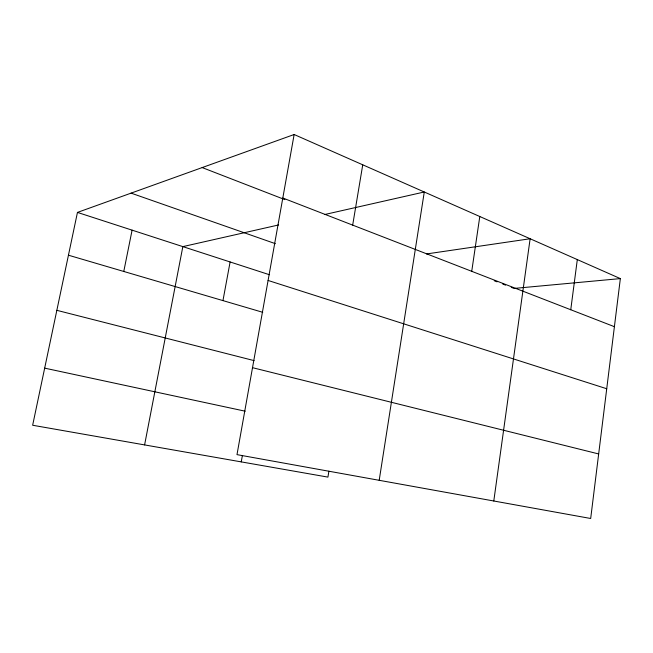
<?xml version="1.0" encoding="UTF-8"?>
<svg xmlns="http://www.w3.org/2000/svg" width="653" height="653" viewBox="0 0 653 653"><rect width="100%" height="100%" fill="white"/><g stroke="black" fill="none" stroke-linecap="round" stroke-linejoin="round"><path stroke-width="0.98" d="M620.35 278.602L590.687 518.49L236.99 454.635L294.144 134.51L620.35 278.602L515.095 288.332M570.755 309.742L577.309 259.592M493.79 500.998L530.13 238.753L426.491 253.952M471.735 271.322L479.792 216.518M379.197 480.306L424.279 191.99L324.81 214.494M328.908 471.172L327.928 477.106L32.65 425.25L77.454 212.413L294.144 134.51M352.677 225.114L362.741 164.809M241.251 461.883L242.312 455.925M222.959 300.609L230.109 261.959M144.599 444.905L182.84 246.622L278.586 224.959M123.776 271.46L132.094 230.15M44.673 368.137L245.185 411.194M252.515 367.68L598.67 453.949M56.844 310.33L254.107 360.619M68.443 255.201L262.726 312.297M268.089 280.455L606.735 388.747M77.454 212.413L269.436 274.725M131.09 193.133L275.362 243.667M282.814 198.006L614.408 326.688M202.169 167.576L284.871 199.622M494.256 280.741L497.088 281.843M502.753 284.039L505.585 285.132M511.258 287.328L514.091 288.422"/></g></svg>
